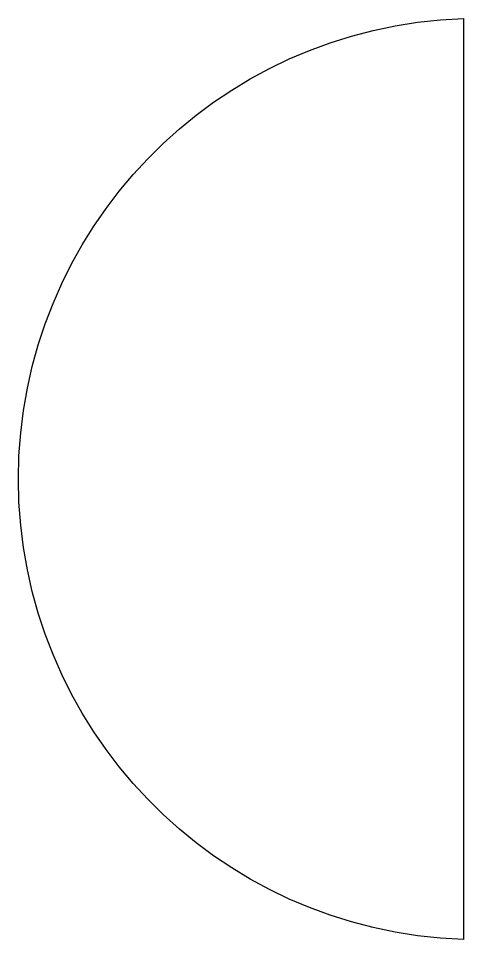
# Model space of a CAD drawing. Extents: x -75 to -3, y -75 to 75.
import ezdxf

# ---------------------------------------------------------------- set-up
doc = ezdxf.new("R2010")
doc.units = 0
doc.layers.get('0').update_dxf_attribs({"linetype": 'continuous'})

msp = doc.modelspace()

# ---------------------------------------------------------------- linework, layer by layer
at = {"color": 7}
msp.add_lwpolyline([(-2.54, 74.89), (-2.54, -74.89, -0.966657)], format="xyb", close=True, dxfattribs=at)

doc.saveas('drawing.dxf')
